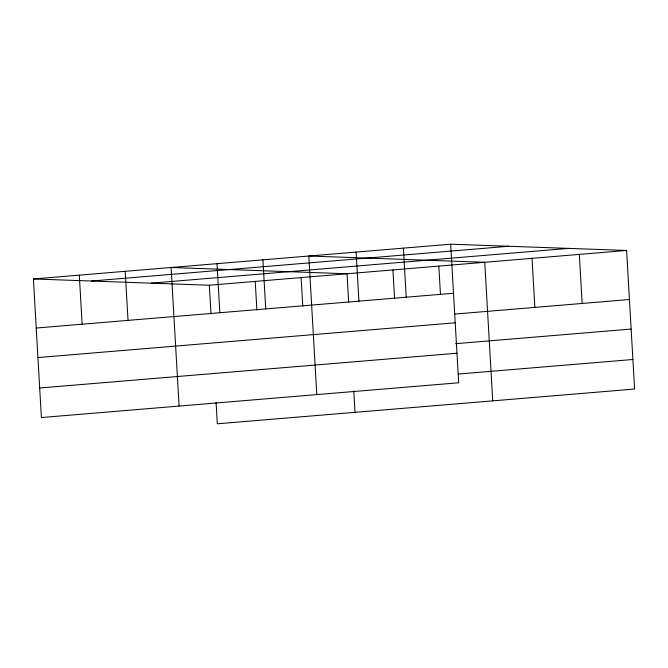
<?xml version="1.0" encoding="UTF-8"?>
<svg xmlns="http://www.w3.org/2000/svg" width="668" height="668" viewBox="0 0 668 668"><rect width="100%" height="100%" fill="white"/><g stroke="black" fill="none" stroke-linecap="round" stroke-linejoin="round"><path stroke-width="1" d="M450.683 244.196L458.674 382.772L41.391 417.542L33.4 278.965L450.683 244.196L626.609 250.458L634.6 389.035L217.317 423.804L216.081 402.412M91.458 281.028L508.74 246.267M151.269 283.157L568.551 248.396M33.4 278.965L209.326 285.228L626.609 250.458M36.231 328.03L453.514 293.26M454.925 314.06L629.44 299.514M37.934 357.564L455.217 322.794M455.601 343.686L631.143 329.057M39.688 387.999L456.97 353.23M458.382 374.038L632.897 359.493M579.315 254.399L582.145 303.456M532.029 258.341L534.851 307.397M492.725 400.858L484.734 262.282L308.808 256.019L316.799 394.596M438.834 266.106L440.479 294.722M403.389 248.137L406.219 297.202M392.934 269.93L394.579 298.546M356.102 252.078L358.925 301.134M348.679 302.37L347.026 273.755L171.1 267.492L179.091 406.069M353.789 390.939L355.017 412.331M301.126 277.579L302.779 306.195M262.908 259.844L265.739 308.9M255.226 281.403L256.879 310.019M217.008 263.668L219.83 312.724M209.326 285.228L210.979 313.843M125.2 271.317L128.031 320.373M79.3 275.141L82.131 324.205"/></g></svg>
